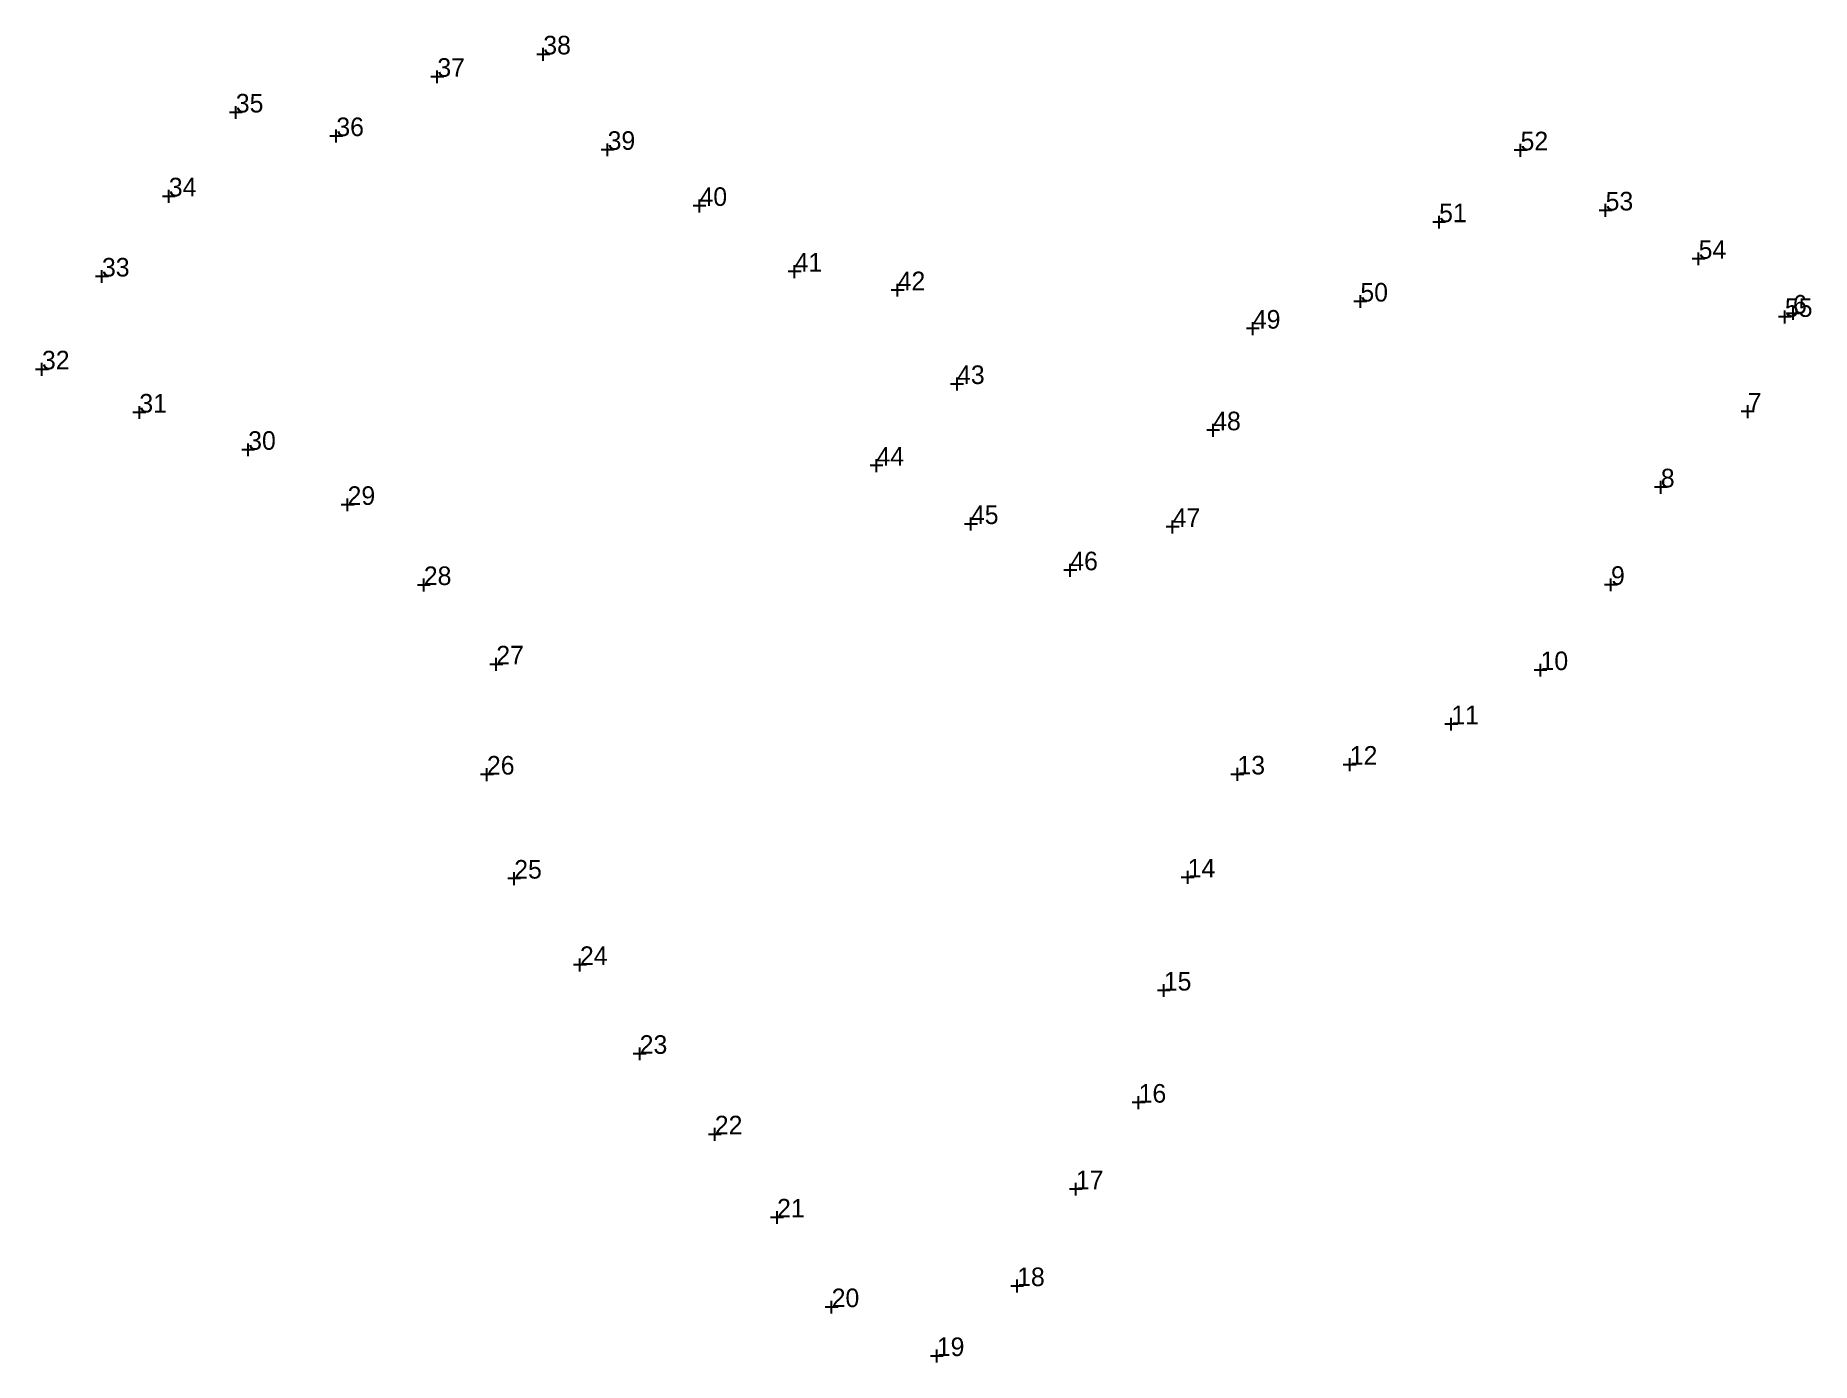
# Model space of a CAD drawing. Extents: x 533577 to 533749, y 1847448 to 1847577.
import ezdxf

# ---------------------------------------------------------------- set-up
doc = ezdxf.new("R2010")
doc.units = 0
doc.layers.add('Level 12', color=7, linetype='Continuous')
doc.layers.add('Level 7', color=7, linetype='Continuous')

msp = doc.modelspace()

# ---------------------------------------------------------------- linework, layer by layer
at = {"layer": 'Level 7'}
for p, q in [((533627.0046, 1847575.201), (533625.7566, 1847575.201)), ((533626.3806, 1847574.577), (533626.3806, 1847575.825)), ((533616.7385, 1847573.032), (533615.4905, 1847573.032)), ((533616.1145, 1847572.408), (533616.1145, 1847573.656)), ((533597.2125, 1847569.574), (533595.9645, 1847569.574)), ((533596.5885, 1847568.95), (533596.5885, 1847570.198)), ((533606.3264, 1847566.661), (533606.3264, 1847567.909)), ((533606.9504, 1847567.285), (533605.7024, 1847567.285)), ((533633.2408, 1847565.955), (533631.9928, 1847565.955)), ((533632.6168, 1847565.331), (533632.6168, 1847566.579)), ((533721.7068, 1847565.91), (533720.4588, 1847565.91)), ((533721.0828, 1847565.286), (533721.0828, 1847566.534)), ((533590.7181, 1847561.449), (533589.4701, 1847561.449)), ((533590.0941, 1847560.825), (533590.0941, 1847562.073)), ((533641.5194, 1847559.899), (533641.5194, 1847561.147)), ((533642.1434, 1847560.523), (533640.8954, 1847560.523)), ((533713.1917, 1847558.322), (533713.1917, 1847559.57)), ((533729.9489, 1847560.084), (533728.7009, 1847560.084)), ((533729.3249, 1847559.46), (533729.3249, 1847560.708)), ((533713.8157, 1847558.946), (533712.5677, 1847558.946)), ((533738.3426, 1847554.777), (533738.3426, 1847556.025)), ((533583.6173, 1847553.059), (533583.6173, 1847554.307)), ((533651.36, 1847554.162), (533650.112, 1847554.162)), ((533650.736, 1847553.538), (533650.736, 1847554.786)), ((533738.9666, 1847555.401), (533737.7186, 1847555.401)), ((533584.2413, 1847553.683), (533582.9933, 1847553.683)), ((533661.3477, 1847552.355), (533660.0997, 1847552.355)), ((533660.7237, 1847551.731), (533660.7237, 1847552.979)), ((533706.186, 1847551.258), (533704.938, 1847551.258)), ((533705.562, 1847550.634), (533705.562, 1847551.882)), ((533746.6995, 1847549.146), (533746.6995, 1847550.394)), ((533747.4857, 1847549.472), (533747.4857, 1847550.72)), ((533695.143, 1847548.011), (533695.143, 1847549.259)), ((533747.3235, 1847549.77), (533746.0755, 1847549.77)), ((533748.1097, 1847550.096), (533746.8617, 1847550.096)), ((533695.767, 1847548.635), (533694.519, 1847548.635)), ((533577.8036, 1847544.063), (533577.8036, 1847545.311)), ((533578.4276, 1847544.687), (533577.1796, 1847544.687)), ((533666.4766, 1847542.646), (533666.4766, 1847543.894)), ((533667.1006, 1847543.27), (533665.8526, 1847543.27)), ((533587.8646, 1847540.506), (533586.6166, 1847540.506)), ((533587.2406, 1847539.882), (533587.2406, 1847541.13)), ((533743.7185, 1847540.596), (533742.4705, 1847540.596)), ((533743.0945, 1847539.972), (533743.0945, 1847541.22)), ((533691.9212, 1847538.788), (533690.6732, 1847538.788)), ((533691.2972, 1847538.164), (533691.2972, 1847539.412)), ((533598.4087, 1847536.895), (533597.1607, 1847536.895)), ((533597.7847, 1847536.271), (533597.7847, 1847537.519)), ((533659.2921, 1847535.364), (533658.0441, 1847535.364)), ((533658.6681, 1847534.74), (533658.6681, 1847535.988)), ((533735.3001, 1847533.26), (533734.0521, 1847533.26)), ((533734.6761, 1847532.636), (533734.6761, 1847533.884)), ((533608.0438, 1847531.559), (533606.7958, 1847531.559)), ((533607.4198, 1847530.935), (533607.4198, 1847532.183)), ((533667.8217, 1847529.079), (533667.8217, 1847530.327)), ((533687.3707, 1847528.795), (533687.3707, 1847530.043)), ((533668.4457, 1847529.703), (533667.1977, 1847529.703)), ((533687.9947, 1847529.419), (533686.7467, 1847529.419)), ((533678.0708, 1847525.225), (533676.8228, 1847525.225)), ((533677.4468, 1847524.601), (533677.4468, 1847525.849)), ((533615.4305, 1847523.794), (533614.1825, 1847523.794)), ((533614.8065, 1847523.17), (533614.8065, 1847524.418)), ((533730.4704, 1847523.815), (533729.2224, 1847523.815)), ((533729.8464, 1847523.191), (533729.8464, 1847524.439)), ((533622.4512, 1847516.107), (533621.2032, 1847516.107)), ((533621.8272, 1847515.483), (533621.8272, 1847516.731)), ((533723.0218, 1847514.929), (533723.0218, 1847516.177)), ((533723.6458, 1847515.553), (533722.3978, 1847515.553)), ((533714.3687, 1847509.689), (533714.3687, 1847510.937)), ((533714.9927, 1847510.313), (533713.7447, 1847510.313)), ((533620.9228, 1847504.81), (533620.9228, 1847506.058)), ((533693.6484, 1847504.824), (533693.6484, 1847506.072)), ((533705.158, 1847506.392), (533703.91, 1847506.392)), ((533704.534, 1847505.768), (533704.534, 1847507.016)), ((533621.5468, 1847505.434), (533620.2988, 1847505.434)), ((533694.2724, 1847505.448), (533693.0244, 1847505.448)), ((533624.1915, 1847495.356), (533622.9435, 1847495.356)), ((533623.5675, 1847494.732), (533623.5675, 1847495.98)), ((533689.4521, 1847495.47), (533688.2041, 1847495.47)), ((533688.8281, 1847494.846), (533688.8281, 1847496.094)), ((533630.5597, 1847486.99), (533629.3117, 1847486.99)), ((533629.9357, 1847486.366), (533629.9357, 1847487.614)), ((533686.5122, 1847483.888), (533686.5122, 1847485.136)), ((533687.1362, 1847484.512), (533685.8882, 1847484.512)), ((533636.3481, 1847478.384), (533635.1001, 1847478.384)), ((533635.7241, 1847477.76), (533635.7241, 1847479.008)), ((533684.6955, 1847473.652), (533683.4475, 1847473.652)), ((533684.0715, 1847473.028), (533684.0715, 1847474.276)), ((533643.6271, 1847470.581), (533642.3791, 1847470.581)), ((533643.0031, 1847469.957), (533643.0031, 1847471.205)), ((533678.6132, 1847465.266), (533677.3652, 1847465.266)), ((533677.9892, 1847464.642), (533677.9892, 1847465.89)), ((533649.0412, 1847461.902), (533649.0412, 1847463.15)), ((533649.6652, 1847462.526), (533648.4172, 1847462.526)), ((533672.9249, 1847455.88), (533671.6769, 1847455.88)), ((533672.3009, 1847455.256), (533672.3009, 1847456.504)), ((533654.3285, 1847453.219), (533654.3285, 1847454.467)), ((533654.9525, 1847453.843), (533653.7045, 1847453.843)), ((533665.1412, 1847449.106), (533663.8932, 1847449.106)), ((533664.5172, 1847448.482), (533664.5172, 1847449.73))]:
    msp.add_line(p, q, dxfattribs=at)

# ---------------------------------------------------------------- texts
at = {"layer": 'Level 12'}
for s, p in [('38', (533626.3806, 1847575.201)), ('37', (533616.1145, 1847573.032)), ('35', (533596.5885, 1847569.574)), ('36', (533606.3264, 1847567.285)), ('39', (533632.6168, 1847565.955)), ('52', (533721.0828, 1847565.91)), ('34', (533590.0941, 1847561.449)), ('40', (533641.5194, 1847560.523)), ('51', (533713.1917, 1847558.946)), ('53', (533729.3249, 1847560.084)), ('41', (533650.736, 1847554.162)), ('54', (533738.3426, 1847555.401)), ('33', (533583.6173, 1847553.683)), ('42', (533660.7237, 1847552.355)), ('50', (533705.562, 1847551.258)), ('49', (533695.143, 1847548.635)), ('55', (533746.6995, 1847549.77)), ('6', (533747.4857, 1847550.096)), ('32', (533577.8036, 1847544.687)), ('43', (533666.4766, 1847543.27)), ('31', (533587.2406, 1847540.506)), ('7', (533743.0945, 1847540.596)), ('48', (533691.2972, 1847538.788)), ('30', (533597.7847, 1847536.895)), ('44', (533658.6681, 1847535.364)), ('8', (533734.6761, 1847533.26)), ('29', (533607.4198, 1847531.559)), ('45', (533667.8217, 1847529.703)), ('47', (533687.3707, 1847529.419)), ('46', (533677.4468, 1847525.225)), ('28', (533614.8065, 1847523.794)), ('9', (533729.8464, 1847523.815)), ('27', (533621.8272, 1847516.107)), ('10', (533723.0218, 1847515.553)), ('11', (533714.3687, 1847510.313)), ('12', (533704.534, 1847506.392)), ('26', (533620.9228, 1847505.434)), ('13', (533693.6484, 1847505.448)), ('25', (533623.5675, 1847495.356)), ('14', (533688.8281, 1847495.47)), ('24', (533629.9357, 1847486.99)), ('15', (533686.5122, 1847484.512)), ('23', (533635.7241, 1847478.384)), ('16', (533684.0715, 1847473.652)), ('22', (533643.0031, 1847470.581)), ('17', (533677.9892, 1847465.266)), ('21', (533649.0412, 1847462.526)), ('18', (533672.3009, 1847455.88)), ('20', (533654.3285, 1847453.843)), ('19', (533664.5172, 1847449.106))]:
    msp.add_text(s, height=1.8, dxfattribs=at).set_placement(p)

doc.saveas('drawing.dxf')
